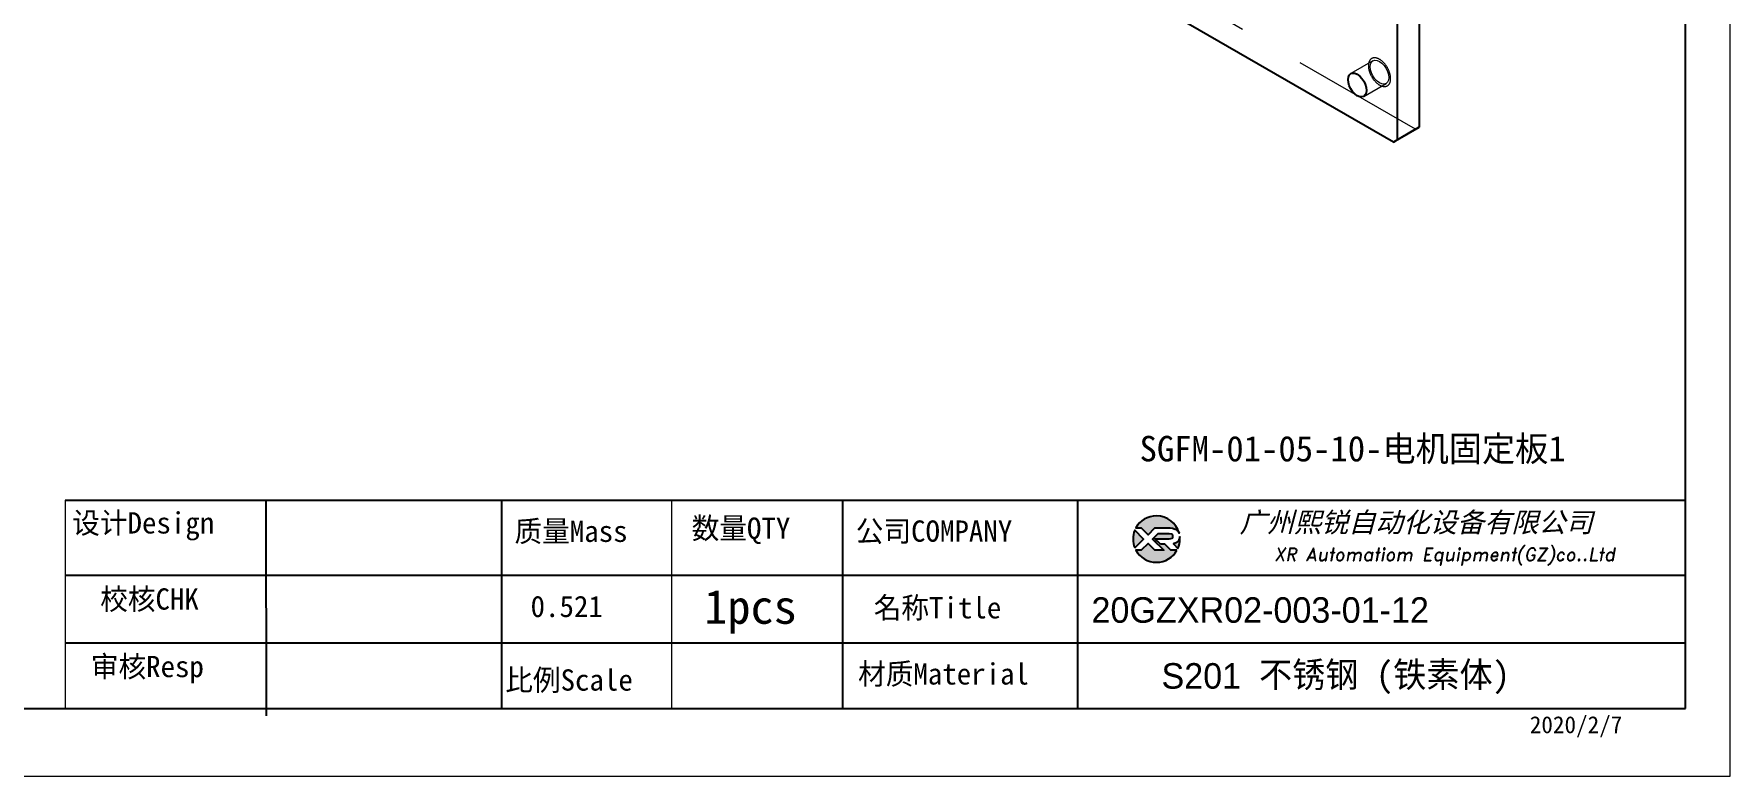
# Model space of a CAD drawing. Header units: millimetres. Extents: x -3862 to 6257, y -4684 to -2127.
# Drawn here: x 5603.6 to 5927.1, y -4683.6 to -4542.1 of the extents above; entities that cross this region are included whole.
import ezdxf
from ezdxf.enums import TextEntityAlignment as Align

# ---------------------------------------------------------------- set-up
doc = ezdxf.new("R2010")
doc.units = ezdxf.units.MM
doc.linetypes.add('DASHED', pattern=[19.05, 12.7, -6.35])
for name, color, linetype in [('10', 16, 'Continuous'), ('11', 7, 'Continuous'), ('6', 7, 'Continuous'), ('DIM', 3, 'Continuous'), ('layer 1', 7, 'Continuous'), ('图\\M+19E79\\M+195B6\\M+18E9A', 7, 'Continuous')]:
    doc.layers.add(name, color=color, linetype=linetype)
doc.styles.add('STYLE1', font='')
doc.styles.add('标题\\M+18E9A', font='romand.shx', dxfattribs={"oblique": 10, "bigfont": 'bigfont.shx'})
doc.styles.get('STYLE1').set_extended_font_data('SimSun')

# ---------------------------------------------------------------- blocks, each defined once
blk = doc.blocks.new('*D280')
at = {"layer": '10', "color": 7, "linetype": 'Continuous', "lineweight": 13, "ltscale": 2, "insert": (140.65, 8.85), "char_height": 2.027, "attachment_point": 7}
blk.add_mtext('{审核Resp}', dxfattribs=at)
blk = doc.blocks.new('*D281')
at = {"layer": '10', "color": 7, "linetype": 'Continuous', "lineweight": 13, "ltscale": 2, "insert": (180.18, 7.92), "char_height": 2.027, "attachment_point": 7}
blk.add_mtext('{比例Scale}', dxfattribs=at)
blk = doc.blocks.new('*D282')
at = {"layer": '10', "color": 7, "linetype": 'Continuous', "lineweight": 13, "ltscale": 2, "insert": (181.06, 22.11), "char_height": 2.027, "attachment_point": 7}
blk.add_mtext('{质量Mass}', dxfattribs=at)
blk = doc.blocks.new('*D283')
at = {"layer": '10', "color": 7, "linetype": 'Continuous', "lineweight": 13, "ltscale": 2, "insert": (215.32, 14.81), "char_height": 2.027, "attachment_point": 7}
blk.add_mtext('{名称Title}', dxfattribs=at)
blk = doc.blocks.new('*D284')
at = {"layer": '10', "color": 7, "linetype": 'Continuous', "lineweight": 13, "ltscale": 2, "insert": (138.88, 22.46), "char_height": 2.027, "attachment_point": 7}
blk.add_mtext('{设计Design}', dxfattribs=at)
blk = doc.blocks.new('*D285')
at = {"layer": '10', "color": 7, "linetype": 'Continuous', "lineweight": 13, "ltscale": 2, "insert": (141.54, 15.64), "char_height": 2.027, "attachment_point": 7}
blk.add_mtext('{校核CHK}', dxfattribs=at)
blk = doc.blocks.new('*D292')
at = {"layer": '10', "color": 7, "linetype": 'Continuous', "lineweight": 13, "ltscale": 2, "insert": (182.59, 15.13), "char_height": 2.027, "attachment_point": 7}
blk.add_mtext('{0.521}', dxfattribs=at)
blk = doc.blocks.new('*D305')
at = {"layer": '10', "color": 7, "linetype": 'Continuous', "lineweight": 13, "ltscale": 2, "insert": (252.07, 7.81), "char_height": 2.4324, "attachment_point": 7}
blk.add_mtext('{不锈钢 (铁素体)}', dxfattribs=at)
blk = doc.blocks.new('*D306')
at = {"layer": '10', "color": 7, "linetype": 'Continuous', "lineweight": 13, "ltscale": 2, "insert": (277.89, 3.69), "char_height": 1.622, "attachment_point": 7}
blk.add_mtext('{2020/2/7}', dxfattribs=at)
blk = doc.blocks.new('*D307')
at = {"layer": '10', "color": 16, "linetype": 'Continuous', "lineweight": 13, "ltscale": 2, "insert": (197.96, 22.11), "char_height": 2.027, "attachment_point": 7}
blk.add_mtext('{数量QTY}', dxfattribs=at)
blk = doc.blocks.new('*D308')
at = {"layer": '10', "color": 7, "linetype": 'Continuous', "lineweight": 13, "ltscale": 2, "insert": (197.62, 14.6), "char_height": 3.243, "attachment_point": 7}
blk.add_mtext('{1pcs}', dxfattribs=at)
blk = doc.blocks.new('*D314')
at = {"layer": '10', "color": 7, "linetype": 'Continuous', "lineweight": 13, "ltscale": 2, "insert": (213.61, 22.11), "char_height": 2.027, "attachment_point": 7}
blk.add_mtext('{公司COMPANY}', dxfattribs=at)
blk = doc.blocks.new('*D315')
at = {"layer": '10', "color": 7, "linetype": 'Continuous', "lineweight": 13, "ltscale": 2, "insert": (213.83, 8.51), "char_height": 2.027, "attachment_point": 7}
blk.add_mtext('{材质Material}', dxfattribs=at)
blk = doc.blocks.new('XR')
h = blk.add_hatch(color=256)
h.set_gradient(color1=(252, 128, 0), rotation=240, one_color=1, tint=1, name='INVCURVED')
edge = h.paths.add_edge_path()
edge.add_spline(control_points=[(-434.18, -5928.47), (-433.9, -5928.74), (-433.63, -5929.01), (-433.63, -5929.01), (-433.63, -5929.01), (-433.63, -5929.01), (-433.36, -5928.74), (-433.09, -5928.47)], knot_values=[0.5625, 0.5625, 0.5625, 0.5625, 0.625, 0.625, 0.625, 0.625, 0.6875, 0.6875, 0.6875, 0.6875], degree=3, periodic=0)
edge.add_spline(control_points=[(-433.09, -5928.47), (-432.82, -5928.2), (-432.54, -5927.93), (-432.54, -5927.93), (-432.54, -5927.93), (-432.54, -5927.93), (-432.04, -5927.93), (-431.53, -5927.93)], knot_values=[0.4375, 0.4375, 0.4375, 0.4375, 0.5, 0.5, 0.5, 0.5, 0.5625, 0.5625, 0.5625, 0.5625], degree=3, periodic=0)
edge.add_spline(control_points=[(-431.53, -5927.93), (-431.03, -5927.93), (-430.52, -5927.93), (-430.52, -5927.93), (-430.52, -5927.93), (-430, -5927.93), (-429.43, -5927.96), (-429.01, -5928.33)], knot_values=[0.25, 0.25, 0.25, 0.25, 0.3125, 0.3125, 0.3125, 0.3125, 0.4375, 0.4375, 0.4375, 0.4375], degree=3, periodic=0)
edge.add_spline(control_points=[(-429.01, -5928.33), (-428.88, -5928.44), (-428.78, -5928.59), (-428.71, -5928.75)], knot_values=[0.125, 0.125, 0.125, 0.125, 0.25, 0.25, 0.25, 0.25], degree=3, periodic=0)
edge.add_spline(control_points=[(-428.71, -5928.75), (-429.13, -5927.18), (-430.58, -5926.02), (-432.31, -5926.02)], knot_values=[0, 0, 0, 0, 0.125, 0.125, 0.125, 0.125], degree=3, periodic=0)
edge.add_spline(control_points=[(-432.31, -5926.02), (-433.72, -5926.02), (-434.94, -5926.79), (-435.58, -5927.93)], knot_values=[0.875, 0.875, 0.875, 0.875, 1, 1, 1, 1], degree=3, periodic=0)
edge.add_spline(control_points=[(-435.58, -5927.93), (-435.58, -5927.93), (-434.72, -5927.93), (-434.72, -5927.93), (-434.72, -5927.93), (-434.72, -5927.93), (-434.45, -5928.2), (-434.18, -5928.47)], knot_values=[0.6875, 0.6875, 0.6875, 0.6875, 0.8125, 0.8125, 0.8125, 0.8125, 0.875, 0.875, 0.875, 0.875], degree=3, periodic=0)
edge = h.paths.add_edge_path()
edge.add_spline(control_points=[(-434.79, -5929.26), (-435.04, -5929.02), (-435.34, -5928.72), (-435.54, -5928.53)], knot_values=[0.562504, 0.562504, 0.562504, 0.562504, 0.656252, 0.656252, 0.656252, 0.656252], degree=3, periodic=0)
edge.add_spline(control_points=[(-435.54, -5928.53), (-435.67, -5928.4), (-435.76, -5928.31), (-435.76, -5928.31), (-435.76, -5928.31), (-435.94, -5928.74), (-436.03, -5929.21), (-436.03, -5929.71)], knot_values=[0.25, 0.25, 0.25, 0.25, 0.312504, 0.312504, 0.312504, 0.312504, 0.562504, 0.562504, 0.562504, 0.562504], degree=3, periodic=0)
edge.add_spline(control_points=[(-436.03, -5929.71), (-436.03, -5930.2), (-435.94, -5930.67), (-435.76, -5931.1), (-435.76, -5931.1), (-435.4, -5930.75), (-435.05, -5930.4)], knot_values=[0.874998, 0.874998, 0.874998, 0.874998, 1.124998, 1.124998, 1.124998, 1.25, 1.25, 1.25, 1.25], degree=3, periodic=0)
edge.add_spline(control_points=[(-435.05, -5930.4), (-434.7, -5930.05), (-434.34, -5929.71), (-434.34, -5929.71), (-434.34, -5929.71), (-434.34, -5929.71), (-434.34, -5929.71), (-434.34, -5929.71)], knot_values=[0.749878, 0.749878, 0.749878, 0.749878, 0.874875, 0.874875, 0.874875, 0.874875, 0.874998, 0.874998, 0.874998, 0.874998], degree=3, periodic=0)
edge.add_spline(control_points=[(-434.34, -5929.71), (-434.34, -5929.71), (-434.34, -5929.71), (-434.34, -5929.71)], knot_values=[0.749634, 0.749634, 0.749634, 0.749634, 0.749817, 0.749817, 0.749817, 0.749817], degree=3, periodic=0)
edge.add_spline(control_points=[(-434.35, -5929.7), (-434.35, -5929.7), (-434.35, -5929.7), (-434.35, -5929.7)], knot_values=[0.738281, 0.738281, 0.738281, 0.738281, 0.742188, 0.742188, 0.742188, 0.742188], degree=3, periodic=0)
edge.add_spline(control_points=[(-434.35, -5929.7), (-434.36, -5929.69), (-434.37, -5929.68), (-434.38, -5929.67)], knot_values=[0.726563, 0.726563, 0.726563, 0.726563, 0.738281, 0.738281, 0.738281, 0.738281], degree=3, periodic=0)
edge.add_spline(control_points=[(-434.38, -5929.67), (-434.38, -5929.66), (-434.39, -5929.65), (-434.4, -5929.65)], knot_values=[0.718751, 0.718751, 0.718751, 0.718751, 0.726563, 0.726563, 0.726563, 0.726563], degree=3, periodic=0)
edge.add_spline(control_points=[(-434.4, -5929.65), (-434.42, -5929.63), (-434.45, -5929.6), (-434.47, -5929.58)], knot_values=[0.703126, 0.703126, 0.703126, 0.703126, 0.718751, 0.718751, 0.718751, 0.718751], degree=3, periodic=0)
edge.add_spline(control_points=[(-434.47, -5929.58), (-434.5, -5929.55), (-434.53, -5929.52), (-434.56, -5929.49)], knot_values=[0.687501, 0.687501, 0.687501, 0.687501, 0.703126, 0.703126, 0.703126, 0.703126], degree=3, periodic=0)
edge.add_spline(control_points=[(-434.56, -5929.49), (-434.63, -5929.42), (-434.71, -5929.35), (-434.79, -5929.26)], knot_values=[0.656252, 0.656252, 0.656252, 0.656252, 0.687501, 0.687501, 0.687501, 0.687501], degree=3, periodic=0)
h = blk.add_hatch(color=256)
h.set_gradient(color1=(3, 72, 255), color2=(0, 41, 153), one_color=1, tint=0.3, name='HEMISPHERICAL')
edge = h.paths.add_edge_path()
edge.add_spline(control_points=[(-432.54, -5929.67), (-432.26, -5929.95), (-431.94, -5930.23), (-431.66, -5930.51), (-431.66, -5930.51), (-431.66, -5930.51), (-431.66, -5930.51), (-431.66, -5930.51)], knot_values=[0.736842, 0.736842, 0.736842, 0.736842, 0.789474, 0.789474, 0.789474, 0.789474, 0.802633, 0.802633, 0.802633, 0.802633], degree=3, periodic=0)
edge.add_spline(control_points=[(-431.66, -5930.51), (-431.65, -5930.51), (-431.65, -5930.52), (-431.65, -5930.52)], knot_values=[0.802633, 0.802633, 0.802633, 0.802633, 0.815791, 0.815791, 0.815791, 0.815791], degree=3, periodic=0)
edge.add_spline(control_points=[(-431.65, -5930.52), (-431.64, -5930.53), (-431.64, -5930.53), (-431.64, -5930.53)], knot_values=[0.815791, 0.815791, 0.815791, 0.815791, 0.82237, 0.82237, 0.82237, 0.82237], degree=3, periodic=0)
edge.add_spline(control_points=[(-431.64, -5930.53), (-431.64, -5930.53), (-431.64, -5930.53), (-431.63, -5930.54)], knot_values=[0.82237, 0.82237, 0.82237, 0.82237, 0.828949, 0.828949, 0.828949, 0.828949], degree=3, periodic=0)
edge.add_spline(control_points=[(-431.63, -5930.54), (-431.63, -5930.54), (-431.63, -5930.54), (-431.63, -5930.54), (-431.63, -5930.54), (-431.63, -5930.54), (-431.59, -5930.54), (-431.52, -5930.54)], knot_values=[0.841901, 0.841901, 0.841901, 0.841901, 0.842105, 0.842105, 0.842105, 0.842105, 0.855264, 0.855264, 0.855264, 0.855264], degree=3, periodic=0)
edge.add_spline(control_points=[(-431.52, -5930.54), (-431.46, -5930.54), (-431.38, -5930.54), (-431.3, -5930.54)], knot_values=[0.855264, 0.855264, 0.855264, 0.855264, 0.868422, 0.868422, 0.868422, 0.868422], degree=3, periodic=0)
edge.add_spline(control_points=[(-431.3, -5930.54), (-431.26, -5930.54), (-431.22, -5930.54), (-431.18, -5930.54)], knot_values=[0.868422, 0.868422, 0.868422, 0.868422, 0.875, 0.875, 0.875, 0.875], degree=3, periodic=0)
edge.add_spline(control_points=[(-431.18, -5930.54), (-431.14, -5930.54), (-431.1, -5930.54), (-431.07, -5930.54)], knot_values=[0.875, 0.875, 0.875, 0.875, 0.881579, 0.881579, 0.881579, 0.881579], degree=3, periodic=0)
edge.add_spline(control_points=[(-431.07, -5930.54), (-431.05, -5930.54), (-431.04, -5930.54), (-431.03, -5930.54)], knot_values=[0.881579, 0.881579, 0.881579, 0.881579, 0.884869, 0.884869, 0.884869, 0.884869], degree=3, periodic=0)
edge.add_spline(control_points=[(-431.03, -5930.54), (-431.02, -5930.54), (-431, -5930.54), (-431, -5930.54)], knot_values=[0.884869, 0.884869, 0.884869, 0.884869, 0.888158, 0.888158, 0.888158, 0.888158], degree=3, periodic=0)
edge.add_spline(control_points=[(-431, -5930.54), (-430.99, -5930.54), (-430.99, -5930.54), (-430.98, -5930.54)], knot_values=[0.888158, 0.888158, 0.888158, 0.888158, 0.889803, 0.889803, 0.889803, 0.889803], degree=3, periodic=0)
edge.add_spline(control_points=[(-430.98, -5930.54), (-430.98, -5930.54), (-430.98, -5930.54), (-430.97, -5930.54)], knot_values=[0.889803, 0.889803, 0.889803, 0.889803, 0.891447, 0.891447, 0.891447, 0.891447], degree=3, periodic=0)
edge.add_spline(control_points=[(-430.97, -5930.54), (-430.97, -5930.54), (-430.97, -5930.54), (-430.97, -5930.54)], knot_values=[0.891447, 0.891447, 0.891447, 0.891447, 0.89227, 0.89227, 0.89227, 0.89227], degree=3, periodic=0)
edge.add_spline(control_points=[(-430.97, -5930.54), (-430.97, -5930.54), (-430.97, -5930.54), (-430.97, -5930.54)], knot_values=[0.89227, 0.89227, 0.89227, 0.89227, 0.893092, 0.893092, 0.893092, 0.893092], degree=3, periodic=0)
edge.add_spline(control_points=[(-430.97, -5930.54), (-430.97, -5930.54), (-430.97, -5930.54), (-430.97, -5930.54)], knot_values=[0.893092, 0.893092, 0.893092, 0.893092, 0.893503, 0.893503, 0.893503, 0.893503], degree=3, periodic=0)
edge.add_spline(control_points=[(-430.97, -5930.54), (-430.97, -5930.54), (-430.97, -5930.54), (-430.97, -5930.54)], knot_values=[0.893503, 0.893503, 0.893503, 0.893503, 0.893914, 0.893914, 0.893914, 0.893914], degree=3, periodic=0)
edge.add_spline(control_points=[(-430.97, -5930.54), (-430.97, -5930.54), (-430.97, -5930.54), (-430.97, -5930.54)], knot_values=[0.893914, 0.893914, 0.893914, 0.893914, 0.89412, 0.89412, 0.89412, 0.89412], degree=3, periodic=0)
edge.add_spline(control_points=[(-430.97, -5930.54), (-430.97, -5930.54), (-430.97, -5930.54), (-430.97, -5930.54)], knot_values=[0.89412, 0.89412, 0.89412, 0.89412, 0.894326, 0.894326, 0.894326, 0.894326], degree=3, periodic=0)
edge.add_spline(control_points=[(-430.97, -5930.54), (-430.97, -5930.54), (-430.97, -5930.54), (-430.97, -5930.54)], knot_values=[0.894428, 0.894428, 0.894428, 0.894428, 0.894531, 0.894531, 0.894531, 0.894531], degree=3, periodic=0)
edge.add_spline(control_points=[(-430.97, -5930.54), (-430.97, -5930.54), (-430.97, -5930.54), (-430.97, -5930.54)], knot_values=[0.894531, 0.894531, 0.894531, 0.894531, 0.894583, 0.894583, 0.894583, 0.894583], degree=3, periodic=0)
edge.add_spline(control_points=[(-430.97, -5930.54), (-430.97, -5930.54), (-430.97, -5930.54), (-430.97, -5930.54), (-430.97, -5930.54), (-430.97, -5930.54), (-430.73, -5930.78), (-430.49, -5931.01)], knot_values=[0.894685, 0.894685, 0.894685, 0.894685, 0.894737, 0.894737, 0.894737, 0.894737, 0.921052, 0.921052, 0.921052, 0.921052], degree=3, periodic=0)
edge.add_spline(control_points=[(-430.49, -5931.01), (-430.26, -5931.24), (-430.02, -5931.48), (-430.02, -5931.48)], knot_values=[0.921052, 0.921052, 0.921052, 0.921052, 0.947368, 0.947368, 0.947368, 0.947368], degree=3, periodic=0)
edge.add_spline(control_points=[(-430.02, -5931.48), (-430.02, -5931.48), (-430.02, -5931.48), (-430.02, -5931.48)], knot_values=[0.947522, 0.947522, 0.947522, 0.947522, 0.947573, 0.947573, 0.947573, 0.947573], degree=3, periodic=0)
edge.add_spline(control_points=[(-430.02, -5931.48), (-430.02, -5931.48), (-430.02, -5931.48), (-430.02, -5931.48)], knot_values=[0.947573, 0.947573, 0.947573, 0.947573, 0.947676, 0.947676, 0.947676, 0.947676], degree=3, periodic=0)
edge.add_spline(control_points=[(-430.02, -5931.48), (-430.02, -5931.48), (-430.02, -5931.48), (-430.02, -5931.48)], knot_values=[0.947676, 0.947676, 0.947676, 0.947676, 0.947779, 0.947779, 0.947779, 0.947779], degree=3, periodic=0)
edge.add_spline(control_points=[(-430.02, -5931.48), (-430.02, -5931.48), (-430.02, -5931.48), (-430.02, -5931.48)], knot_values=[0.947779, 0.947779, 0.947779, 0.947779, 0.947984, 0.947984, 0.947984, 0.947984], degree=3, periodic=0)
edge.add_spline(control_points=[(-430.02, -5931.48), (-430.02, -5931.48), (-430.02, -5931.48), (-430.02, -5931.48)], knot_values=[0.947984, 0.947984, 0.947984, 0.947984, 0.94819, 0.94819, 0.94819, 0.94819], degree=3, periodic=0)
edge.add_spline(control_points=[(-430.02, -5931.48), (-430.02, -5931.48), (-430.02, -5931.48), (-430.02, -5931.48)], knot_values=[0.94819, 0.94819, 0.94819, 0.94819, 0.948601, 0.948601, 0.948601, 0.948601], degree=3, periodic=0)
edge.add_spline(control_points=[(-430.02, -5931.48), (-430.02, -5931.48), (-430.02, -5931.48), (-430.02, -5931.48)], knot_values=[0.948601, 0.948601, 0.948601, 0.948601, 0.949012, 0.949012, 0.949012, 0.949012], degree=3, periodic=0)
edge.add_spline(control_points=[(-430.02, -5931.48), (-430.02, -5931.48), (-430.01, -5931.48), (-430.01, -5931.48)], knot_values=[0.949012, 0.949012, 0.949012, 0.949012, 0.949834, 0.949834, 0.949834, 0.949834], degree=3, periodic=0)
edge.add_spline(control_points=[(-430.01, -5931.48), (-430.01, -5931.48), (-430.01, -5931.48), (-430.01, -5931.48)], knot_values=[0.949834, 0.949834, 0.949834, 0.949834, 0.950657, 0.950657, 0.950657, 0.950657], degree=3, periodic=0)
edge.add_spline(control_points=[(-430.01, -5931.48), (-430.01, -5931.48), (-430, -5931.48), (-430, -5931.48)], knot_values=[0.950657, 0.950657, 0.950657, 0.950657, 0.952301, 0.952301, 0.952301, 0.952301], degree=3, periodic=0)
edge.add_spline(control_points=[(-430, -5931.48), (-429.99, -5931.48), (-429.98, -5931.48), (-429.98, -5931.48)], knot_values=[0.952301, 0.952301, 0.952301, 0.952301, 0.953946, 0.953946, 0.953946, 0.953946], degree=3, periodic=0)
edge.add_spline(control_points=[(-429.98, -5931.48), (-429.96, -5931.48), (-429.95, -5931.48), (-429.93, -5931.48)], knot_values=[0.953946, 0.953946, 0.953946, 0.953946, 0.957236, 0.957236, 0.957236, 0.957236], degree=3, periodic=0)
edge.add_spline(control_points=[(-429.93, -5931.48), (-429.91, -5931.48), (-429.89, -5931.48), (-429.87, -5931.48)], knot_values=[0.957236, 0.957236, 0.957236, 0.957236, 0.960525, 0.960525, 0.960525, 0.960525], degree=3, periodic=0)
edge.add_spline(control_points=[(-429.87, -5931.48), (-429.82, -5931.48), (-429.77, -5931.48), (-429.71, -5931.48)], knot_values=[0.960525, 0.960525, 0.960525, 0.960525, 0.967104, 0.967104, 0.967104, 0.967104], degree=3, periodic=0)
edge.add_spline(control_points=[(-429.71, -5931.48), (-429.65, -5931.48), (-429.59, -5931.48), (-429.53, -5931.48)], knot_values=[0.967104, 0.967104, 0.967104, 0.967104, 0.973683, 0.973683, 0.973683, 0.973683], degree=3, periodic=0)
edge.add_spline(control_points=[(-429.53, -5931.48), (-429.41, -5931.48), (-429.29, -5931.48), (-429.19, -5931.48)], knot_values=[0.973683, 0.973683, 0.973683, 0.973683, 0.98684, 0.98684, 0.98684, 0.98684], degree=3, periodic=0)
edge.add_spline(control_points=[(-429.19, -5931.48), (-429.1, -5931.48), (-429.04, -5931.48), (-429.04, -5931.48), (-429.67, -5932.62), (-430.9, -5933.39), (-432.31, -5933.39)], knot_values=[0.98684, 0.98684, 0.98684, 0.98684, 1, 1, 1, 1.052632, 1.052632, 1.052632, 1.052632], degree=3, periodic=0)
edge.add_spline(control_points=[(-432.31, -5933.39), (-433.72, -5933.39), (-434.94, -5932.62), (-435.58, -5931.48), (-435.58, -5931.48), (-435.58, -5931.48), (-435.36, -5931.48), (-435.15, -5931.48)], knot_values=[0.052632, 0.052632, 0.052632, 0.052632, 0.105263, 0.105263, 0.105263, 0.105263, 0.131579, 0.131579, 0.131579, 0.131579], degree=3, periodic=0)
edge.add_spline(control_points=[(-435.15, -5931.48), (-434.93, -5931.48), (-434.72, -5931.48), (-434.72, -5931.48), (-434.72, -5931.48), (-434.72, -5931.48), (-434.45, -5931.21), (-434.18, -5930.94)], knot_values=[0.131579, 0.131579, 0.131579, 0.131579, 0.157895, 0.157895, 0.157895, 0.157895, 0.184211, 0.184211, 0.184211, 0.184211], degree=3, periodic=0)
edge.add_spline(control_points=[(-434.18, -5930.94), (-433.9, -5930.67), (-433.63, -5930.4), (-433.63, -5930.4), (-433.63, -5930.4), (-433.63, -5930.4), (-433.36, -5930.67), (-433.09, -5930.94)], knot_values=[0.184211, 0.184211, 0.184211, 0.184211, 0.210526, 0.210526, 0.210526, 0.210526, 0.236842, 0.236842, 0.236842, 0.236842], degree=3, periodic=0)
edge.add_spline(control_points=[(-433.09, -5930.94), (-432.82, -5931.21), (-432.54, -5931.48), (-432.54, -5931.48), (-432.54, -5931.48), (-432.54, -5931.48), (-432.19, -5931.48), (-431.83, -5931.48)], knot_values=[0.236842, 0.236842, 0.236842, 0.236842, 0.263158, 0.263158, 0.263158, 0.263158, 0.289474, 0.289474, 0.289474, 0.289474], degree=3, periodic=0)
edge.add_spline(control_points=[(-431.83, -5931.48), (-431.48, -5931.48), (-431.12, -5931.48), (-431.12, -5931.48), (-431.12, -5931.48), (-431.12, -5931.48), (-431.57, -5931.03), (-432.02, -5930.59)], knot_values=[0.289474, 0.289474, 0.289474, 0.289474, 0.315789, 0.315789, 0.315789, 0.315789, 0.342105, 0.342105, 0.342105, 0.342105], degree=3, periodic=0)
edge.add_spline(control_points=[(-432.02, -5930.59), (-432.47, -5930.15), (-432.92, -5929.71), (-432.92, -5929.71), (-432.92, -5929.71), (-432.92, -5929.71), (-432.71, -5929.5), (-432.5, -5929.29)], knot_values=[0.342105, 0.342105, 0.342105, 0.342105, 0.368421, 0.368421, 0.368421, 0.368421, 0.394737, 0.394737, 0.394737, 0.394737], degree=3, periodic=0)
edge.add_spline(control_points=[(-432.5, -5929.29), (-432.3, -5929.09), (-432.09, -5928.88), (-432.09, -5928.88)], knot_values=[0.394737, 0.394737, 0.394737, 0.394737, 0.421053, 0.421053, 0.421053, 0.421053], degree=3, periodic=0)
edge.add_spline(control_points=[(-432.09, -5928.88), (-432.09, -5928.88), (-432.06, -5928.86), (-432.06, -5928.86)], knot_values=[0.421053, 0.421053, 0.421053, 0.421053, 0.473684, 0.473684, 0.473684, 0.473684], degree=3, periodic=0)
edge.add_spline(control_points=[(-432.06, -5928.86), (-432.06, -5928.86), (-432.06, -5928.86), (-432.06, -5928.86), (-432.06, -5928.86), (-432.06, -5928.86), (-430.4, -5928.86), (-430.26, -5928.86)], knot_values=[0.473684, 0.473684, 0.473684, 0.473684, 0.473684, 0.473684, 0.473684, 0.473684, 0.526316, 0.526316, 0.526316, 0.526316], degree=3, periodic=0)
edge.add_spline(control_points=[(-430.26, -5928.86), (-429.54, -5928.86), (-429.62, -5929.4), (-429.83, -5929.55)], knot_values=[0.526316, 0.526316, 0.526316, 0.526316, 0.578947, 0.578947, 0.578947, 0.578947], degree=3, periodic=0)
edge.add_spline(control_points=[(-429.83, -5929.55), (-429.94, -5929.62), (-430.08, -5929.65), (-430.26, -5929.65), (-430.26, -5929.65), (-430.26, -5929.65), (-430.48, -5929.65), (-430.71, -5929.66)], knot_values=[0.578947, 0.578947, 0.578947, 0.578947, 0.631579, 0.631579, 0.631579, 0.631579, 0.657895, 0.657895, 0.657895, 0.657895], degree=3, periodic=0)
edge.add_spline(control_points=[(-430.71, -5929.66), (-430.93, -5929.66), (-431.15, -5929.67), (-431.15, -5929.67), (-431.15, -5929.67), (-431.15, -5929.67), (-432.54, -5929.67), (-432.54, -5929.67)], knot_values=[0.657895, 0.657895, 0.657895, 0.657895, 0.684211, 0.684211, 0.684211, 0.684211, 0.736842, 0.736842, 0.736842, 0.736842], degree=3, periodic=0)
edge = h.paths.add_edge_path()
edge.add_spline(control_points=[(-428.6, -5929.32), (-428.61, -5929.67), (-428.76, -5930), (-429.06, -5930.22)], knot_values=[0.8, 0.8, 0.8, 0.8, 1, 1, 1, 1], degree=3, periodic=0)
edge.add_spline(control_points=[(-429.06, -5930.22), (-429.22, -5930.34), (-429.41, -5930.43), (-429.61, -5930.48)], knot_values=[0.6, 0.6, 0.6, 0.6, 0.8, 0.8, 0.8, 0.8], degree=3, periodic=0)
edge.add_spline(control_points=[(-429.61, -5930.48), (-429.61, -5930.48), (-428.9, -5931.19), (-428.9, -5931.19), (-428.9, -5931.19), (-428.69, -5930.73), (-428.58, -5930.23), (-428.58, -5929.71)], knot_values=[0.2, 0.2, 0.2, 0.2, 0.4, 0.4, 0.4, 0.4, 0.6, 0.6, 0.6, 0.6], degree=3, periodic=0)
edge.add_spline(control_points=[(-428.58, -5929.71), (-428.58, -5929.58), (-428.59, -5929.45), (-428.6, -5929.32)], knot_values=[0, 0, 0, 0, 0.2, 0.2, 0.2, 0.2], degree=3, periodic=0)
at = {"layer": 'layer 1', "color": 30}
for points, knots in [([(-432.31, -5926.02), (-430.58, -5926.02), (-429.13, -5927.18), (-428.71, -5928.75), (-428.71, -5928.75), (-428.78, -5928.59), (-428.88, -5928.44), (-429.01, -5928.33), (-429.01, -5928.33), (-429.43, -5927.96), (-430, -5927.93), (-430.52, -5927.93), (-430.52, -5927.93), (-430.52, -5927.93), (-432.54, -5927.93), (-432.54, -5927.93), (-432.54, -5927.93), (-432.54, -5927.93), (-433.63, -5929.01), (-433.63, -5929.01), (-433.63, -5929.01), (-433.63, -5929.01), (-434.72, -5927.93), (-434.72, -5927.93), (-434.72, -5927.93), (-434.72, -5927.93), (-435.58, -5927.93), (-435.58, -5927.93), (-435.58, -5927.93), (-434.94, -5926.79), (-433.72, -5926.02), (-432.31, -5926.02)], [0, 0, 0, 0, 0.125, 0.125, 0.125, 0.125, 0.25, 0.25, 0.25, 0.25, 0.375, 0.375, 0.375, 0.375, 0.5, 0.5, 0.5, 0.5, 0.625, 0.625, 0.625, 0.625, 0.75, 0.75, 0.75, 0.75, 0.875, 0.875, 0.875, 0.875, 1, 1, 1, 1]), ([(-435.76, -5931.1), (-435.94, -5930.67), (-436.03, -5930.2), (-436.03, -5929.71), (-436.03, -5929.71), (-436.03, -5929.21), (-435.94, -5928.74), (-435.76, -5928.31), (-435.76, -5928.31), (-435.76, -5928.31), (-434.34, -5929.71), (-434.34, -5929.71), (-434.34, -5929.71), (-434.34, -5929.71), (-435.76, -5931.1), (-435.76, -5931.1)], [0, 0, 0, 0, 0.25, 0.25, 0.25, 0.25, 0.5, 0.5, 0.5, 0.5, 0.75, 0.75, 0.75, 0.75, 1, 1, 1, 1])]:
    blk.add_open_spline(points, degree=3, knots=knots, dxfattribs=at)
at = {"layer": 'layer 1', "color": 154}
for points, knots in [([(-429.04, -5931.48), (-429.67, -5932.62), (-430.9, -5933.39), (-432.31, -5933.39), (-432.31, -5933.39), (-433.72, -5933.39), (-434.94, -5932.62), (-435.58, -5931.48), (-435.58, -5931.48), (-435.58, -5931.48), (-434.72, -5931.48), (-434.72, -5931.48), (-434.72, -5931.48), (-434.72, -5931.48), (-433.63, -5930.4), (-433.63, -5930.4), (-433.63, -5930.4), (-433.63, -5930.4), (-432.54, -5931.48), (-432.54, -5931.48), (-432.54, -5931.48), (-432.54, -5931.48), (-431.12, -5931.48), (-431.12, -5931.48), (-431.12, -5931.48), (-431.12, -5931.48), (-432.92, -5929.71), (-432.92, -5929.71), (-432.92, -5929.71), (-432.92, -5929.71), (-432.09, -5928.88), (-432.09, -5928.88), (-432.09, -5928.88), (-432.09, -5928.88), (-432.06, -5928.86), (-432.06, -5928.86), (-432.06, -5928.86), (-432.06, -5928.86), (-430.4, -5928.86), (-430.26, -5928.86), (-430.26, -5928.86), (-429.54, -5928.86), (-429.62, -5929.4), (-429.83, -5929.55), (-429.83, -5929.55), (-429.94, -5929.62), (-430.08, -5929.65), (-430.26, -5929.65), (-430.26, -5929.65), (-430.26, -5929.65), (-431.15, -5929.67), (-431.15, -5929.67), (-431.15, -5929.67), (-431.15, -5929.67), (-432.54, -5929.67), (-432.54, -5929.67), (-432.54, -5929.67), (-432.26, -5929.95), (-431.94, -5930.23), (-431.66, -5930.51), (-431.66, -5930.51), (-431.66, -5930.51), (-431.63, -5930.54), (-431.63, -5930.54), (-431.63, -5930.54), (-431.63, -5930.54), (-430.97, -5930.54), (-430.97, -5930.54), (-430.97, -5930.54), (-430.97, -5930.54), (-430.02, -5931.48), (-430.02, -5931.48), (-430.02, -5931.48), (-430.02, -5931.48), (-429.04, -5931.48), (-429.04, -5931.48)], [0, 0, 0, 0, 0.052632, 0.052632, 0.052632, 0.052632, 0.105263, 0.105263, 0.105263, 0.105263, 0.157895, 0.157895, 0.157895, 0.157895, 0.210526, 0.210526, 0.210526, 0.210526, 0.263158, 0.263158, 0.263158, 0.263158, 0.315789, 0.315789, 0.315789, 0.315789, 0.368421, 0.368421, 0.368421, 0.368421, 0.421053, 0.421053, 0.421053, 0.421053, 0.473684, 0.473684, 0.473684, 0.473684, 0.526316, 0.526316, 0.526316, 0.526316, 0.578947, 0.578947, 0.578947, 0.578947, 0.631579, 0.631579, 0.631579, 0.631579, 0.684211, 0.684211, 0.684211, 0.684211, 0.736842, 0.736842, 0.736842, 0.736842, 0.789474, 0.789474, 0.789474, 0.789474, 0.842105, 0.842105, 0.842105, 0.842105, 0.894737, 0.894737, 0.894737, 0.894737, 0.947368, 0.947368, 0.947368, 0.947368, 1, 1, 1, 1]), ([(-428.6, -5929.32), (-428.59, -5929.45), (-428.58, -5929.58), (-428.58, -5929.71), (-428.58, -5929.71), (-428.58, -5930.23), (-428.69, -5930.73), (-428.9, -5931.19), (-428.9, -5931.19), (-428.9, -5931.19), (-429.61, -5930.48), (-429.61, -5930.48), (-429.61, -5930.48), (-429.41, -5930.43), (-429.22, -5930.34), (-429.06, -5930.22), (-429.06, -5930.22), (-428.76, -5930), (-428.61, -5929.67), (-428.6, -5929.32)], [0, 0, 0, 0, 0.2, 0.2, 0.2, 0.2, 0.4, 0.4, 0.4, 0.4, 0.6, 0.6, 0.6, 0.6, 0.8, 0.8, 0.8, 0.8, 1, 1, 1, 1])]:
    blk.add_open_spline(points, degree=3, knots=knots, dxfattribs=at)
blk = doc.blocks.new('XR-0001')
at = {"layer": 'DIM', "xscale": 1.199999999999818, "yscale": 1.199999999999818, "zscale": 1.199999999999818}
blk.add_blockref('XR', (486.26, 7108.21), dxfattribs=at)
at = {"layer": '图\\M+19E79\\M+195B6\\M+18E9A', "color": 7, "lineweight": -3, "style": 'STYLE1', "oblique": 15}
blk.add_text('广州熙锐自动化设备有限公司 ', height=3.8, dxfattribs=at).set_placement((-16.65, -6.14))
at = {"layer": '图\\M+19E79\\M+195B6\\M+18E9A', "color": 7, "style": '标题\\M+18E9A', "oblique": 10}
blk.add_text('XR Automatiom Equipment(GZ)co..Ltd', height=2.5, dxfattribs=at).set_placement((22.45, -10.53), align=Align.MIDDLE)
blk = doc.blocks.new('*D304')
at = {"layer": '10', "color": 7, "linetype": 'Continuous', "lineweight": 13, "ltscale": 2, "insert": (236.09, 14.58), "char_height": 2.4324, "attachment_point": 7}
blk.add_mtext('{SGFM-01-05-10-电机固定板1}', dxfattribs=at)

msp = doc.modelspace()

# ---------------------------------------------------------------- linework, layer by layer
at = {"layer": '11', "color": 7, "linetype": 'Continuous', "lineweight": 25, "ltscale": 2}
for p, q in [((5867.844, -4438.195), (5867.844, -4559.859)), ((5863.602, -4440.644), (5863.602, -4562.309)), ((5862.895, -4562.717), (5797.134, -4524.754)), ((5867.137, -4560.268), (5862.895, -4562.717)), ((5863.602, -4562.309), (5867.844, -4559.859)), ((5867.844, -4559.859), (5867.137, -4560.268)), ((5862.895, -4562.717), (5863.602, -4562.309))]:
    msp.add_line(p, q, dxfattribs=at)
at = {"layer": '11', "color": 8, "linetype": 'DASHED', "lineweight": 18, "ltscale": 2}
for p, q in [((5867.137, -4560.268), (5801.376, -4522.305)), ((5859.007, -4547.206), (5854.764, -4549.655)), ((5857.264, -4553.986), (5861.507, -4551.536))]:
    msp.add_line(p, q, dxfattribs=at)
at = {"layer": '11', "color": 7, "linetype": 'Continuous', "lineweight": 18, "ltscale": 2}
msp.add_lwpolyline([(5859.308, -4546.633), (5859.24, -4546.634), (5859.172, -4546.64), (5859.106, -4546.649), (5859.042, -4546.662), (5858.979, -4546.678), (5858.918, -4546.698), (5858.859, -4546.722), (5858.802, -4546.749), (5858.746, -4546.779), (5858.693, -4546.813), (5858.642, -4546.851), (5858.593, -4546.891), (5858.546, -4546.936), (5858.501, -4546.983), (5858.459, -4547.033), (5858.419, -4547.087), (5858.381, -4547.144), (5858.346, -4547.204), (5858.314, -4547.266), (5858.284, -4547.332), (5858.257, -4547.4), (5858.232, -4547.47), (5858.211, -4547.544), (5858.192, -4547.619), (5858.175, -4547.697), (5858.162, -4547.778), (5858.151, -4547.86), (5858.143, -4547.945), (5858.138, -4548.031), (5858.136, -4548.119), (5858.136, -4548.209), (5858.14, -4548.3), (5858.146, -4548.393), (5858.155, -4548.487), (5858.167, -4548.582), (5858.181, -4548.678), (5858.199, -4548.776), (5858.219, -4548.874), (5858.241, -4548.972), (5858.267, -4549.072), (5858.295, -4549.171), (5858.326, -4549.271), (5858.359, -4549.371), (5858.395, -4549.471), (5858.434, -4549.571), (5858.475, -4549.671), (5858.518, -4549.77), (5858.563, -4549.869), (5858.611, -4549.967), (5858.661, -4550.064), (5858.713, -4550.16), (5858.767, -4550.255), (5858.823, -4550.35), (5858.882, -4550.442), (5858.941, -4550.534), (5859.003, -4550.623), (5859.066, -4550.712), (5859.131, -4550.798), (5859.198, -4550.882), (5859.266, -4550.965), (5859.335, -4551.045), (5859.405, -4551.123), (5859.477, -4551.199), (5859.549, -4551.272), (5859.623, -4551.343), (5859.697, -4551.411), (5859.772, -4551.476), (5859.848, -4551.539), (5859.924, -4551.599), (5860.001, -4551.655), (5860.078, -4551.709), (5860.155, -4551.759), (5860.233, -4551.807), (5860.31, -4551.851), (5860.388, -4551.892), (5860.465, -4551.929), (5860.542, -4551.963), (5860.619, -4551.994), (5860.695, -4552.021), (5860.77, -4552.044), (5860.845, -4552.064), (5860.919, -4552.081), (5860.992, -4552.093), (5861.064, -4552.103), (5861.135, -4552.108), (5861.205, -4552.11), (5861.274, -4552.108), (5861.341, -4552.103), (5861.407, -4552.093), (5861.472, -4552.081), (5861.534, -4552.064), (5861.595, -4552.044), (5861.654, -4552.021), (5861.712, -4551.994), (5861.767, -4551.963), (5861.821, -4551.929), (5861.872, -4551.892), (5861.921, -4551.851), (5861.968, -4551.807), (5862.013, -4551.759), (5862.055, -4551.709), (5862.095, -4551.655), (5862.132, -4551.599), (5862.167, -4551.539), (5862.2, -4551.476), (5862.229, -4551.411), (5862.257, -4551.343), (5862.281, -4551.272), (5862.303, -4551.199), (5862.322, -4551.123), (5862.338, -4551.045), (5862.352, -4550.965), (5862.363, -4550.882), (5862.371, -4550.798), (5862.376, -4550.712), (5862.378, -4550.623), (5862.377, -4550.534), (5862.374, -4550.442), (5862.368, -4550.35), (5862.359, -4550.255), (5862.347, -4550.16), (5862.332, -4550.064), (5862.315, -4549.967), (5862.295, -4549.869), (5862.272, -4549.77), (5862.247, -4549.671), (5862.218, -4549.571), (5862.188, -4549.471), (5862.154, -4549.371), (5862.118, -4549.271), (5862.08, -4549.171), (5862.039, -4549.072), (5861.996, -4548.972), (5861.95, -4548.874), (5861.903, -4548.776), (5861.853, -4548.678), (5861.801, -4548.582), (5861.746, -4548.487), (5861.69, -4548.393), (5861.632, -4548.3), (5861.572, -4548.209), (5861.511, -4548.119), (5861.447, -4548.031), (5861.382, -4547.945), (5861.316, -4547.86), (5861.248, -4547.778), (5861.179, -4547.697), (5861.108, -4547.619), (5861.037, -4547.544), (5860.964, -4547.47), (5860.891, -4547.4), (5860.817, -4547.332), (5860.741, -4547.266), (5860.666, -4547.204), (5860.589, -4547.144), (5860.513, -4547.087), (5860.436, -4547.033), (5860.358, -4546.983), (5860.281, -4546.936), (5860.203, -4546.891), (5860.126, -4546.851), (5860.049, -4546.813), (5859.972, -4546.779), (5859.895, -4546.749), (5859.819, -4546.722), (5859.744, -4546.698), (5859.669, -4546.678), (5859.595, -4546.662), (5859.521, -4546.649), (5859.449, -4546.64), (5859.378, -4546.634), (5859.308, -4546.633)], dxfattribs=at)
at = {"layer": '11', "color": 8, "linetype": 'DASHED', "lineweight": 18, "ltscale": 2}
msp.add_lwpolyline([(5858.489, -4548.351), (5858.549, -4547.857), (5858.726, -4547.467), (5859.007, -4547.206), (5859.373, -4547.093), (5859.799, -4547.135), (5860.257, -4547.33), (5860.714, -4547.664), (5861.141, -4548.114), (5861.507, -4548.649), (5861.788, -4549.234), (5861.964, -4549.829), (5862.025, -4550.392), (5861.964, -4550.885), (5861.788, -4551.276), (5861.507, -4551.536), (5861.141, -4551.649), (5860.714, -4551.607), (5860.257, -4551.413), (5859.799, -4551.079), (5859.373, -4550.629), (5859.007, -4550.093), (5858.726, -4549.508), (5858.549, -4548.914), (5858.489, -4548.351)], dxfattribs=at)
at = {"layer": '11', "color": 7, "linetype": 'Continuous', "lineweight": 25, "ltscale": 2}
msp.add_lwpolyline([(5854.246, -4550.8), (5854.307, -4550.306), (5854.483, -4549.916), (5854.764, -4549.655), (5855.13, -4549.542), (5855.557, -4549.584), (5856.014, -4549.779), (5856.472, -4550.113), (5856.898, -4550.563), (5857.264, -4551.099), (5857.545, -4551.684), (5857.722, -4552.278), (5857.782, -4552.841), (5857.722, -4553.334), (5857.545, -4553.725), (5857.264, -4553.985), (5856.898, -4554.099), (5856.472, -4554.056), (5856.014, -4553.862), (5855.557, -4553.528), (5855.13, -4553.078), (5854.764, -4552.542), (5854.483, -4551.957), (5854.307, -4551.363), (5854.246, -4550.8)], dxfattribs=at)
at = {"layer": '6', "color": 7, "linetype": 'Continuous', "lineweight": 18, "ltscale": 2}
for p, q in [((5927.124, -4683.605), (5927.124, -4263.605)), ((5609.52, -4630.975), (5609.523, -4670.744)), ((5725.209, -4630.975), (5725.209, -4670.744)), ((5333.124, -4683.605), (5927.124, -4683.605))]:
    msp.add_line(p, q, dxfattribs=at)
at = {"layer": '6', "color": 7, "linetype": 'Continuous', "lineweight": 25, "ltscale": 2}
for p, q in [((5918.589, -4670.744), (5918.589, -4272.744)), ((5609.52, -4630.975), (5918.589, -4630.975)), ((5647.848, -4630.975), (5647.88, -4672.087)), ((5692.791, -4630.975), (5692.791, -4670.744)), ((5757.842, -4630.975), (5757.842, -4670.744)), ((5802.648, -4630.975), (5802.648, -4670.744)), ((5609.521, -4645.272), (5918.589, -4645.272)), ((5609.522, -4658.216), (5918.589, -4658.216)), ((5384.589, -4670.744), (5918.589, -4670.744)), ((5609.523, -4670.744), (5918.589, -4670.744))]:
    msp.add_line(p, q, dxfattribs=at)

# ---------------------------------------------------------------- block references
msp.add_blockref('XR-0001', (5850.209, -4630.975))
at = {"layer": '10', "color": 7, "xscale": 2, "yscale": 2, "zscale": 2}
for name, p in [('*D304', (5342.308, -4653.324)), ('*D284', (5333.137, -4683.604)), ('*D282', (5333.137, -4683.604)), ('*D314', (5333.137, -4683.604)), ('*D285', (5333.137, -4683.604)), ('*D292', (5333.137, -4683.604)), ('*D308', (5336.206, -4685.62)), ('*D283', (5333.137, -4683.604)), ('*D280', (5333.137, -4683.604)), ('*D315', (5333.137, -4683.604)), ('*D305', (5333.137, -4683.604)), ('*D281', (5333.137, -4683.604)), ('*D306', (5333.137, -4683.604))]:
    msp.add_blockref(name, p, dxfattribs=at)
at = {"layer": '10', "color": 16, "xscale": 2, "yscale": 2, "zscale": 2}
msp.add_blockref('*D307', (5333.137, -4683.604), dxfattribs=at)

# ---------------------------------------------------------------- texts
at = {"layer": '10', "color": 7, "linetype": 'Continuous', "lineweight": 13, "ltscale": 2, "char_height": 4.86486, "attachment_point": 7}
for s, insert in [('{\\fￋￎￌ￥|b0|i0|c134|p2;20GZXR02-003-01-12}', (5805.31, -4654.442)), ('{\\fￋￎￌ￥|b0|i0|c134|p2;S201}', (5818.665, -4667.004))]:
    msp.add_mtext(s, dxfattribs=dict(at, insert=insert))

doc.saveas('drawing.dxf')
